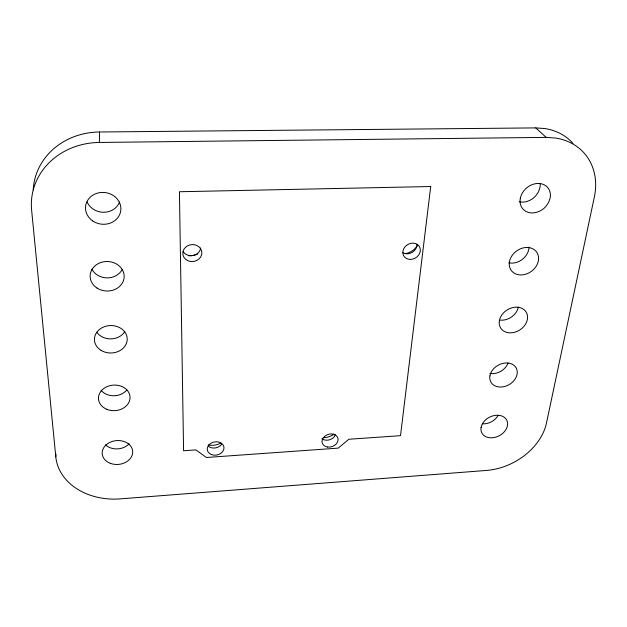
<?xml version="1.0" encoding="UTF-8"?>
<svg xmlns="http://www.w3.org/2000/svg" width="627" height="627" viewBox="0 0 627 627"><rect width="100%" height="100%" fill="white"/><g stroke="black" fill="none" stroke-linecap="round" stroke-linejoin="round"><path stroke-width="0.94" d="M99.403 142.447L546.195 137.384L555.647 138.05A65.647 53.632 -40.8 0 1 594.372 196.917L546.485 423.006A56.022 42.009 -27.1 0 1 486.38 470.446L120.196 498.873A61.18 47.801 -4.9 0 1 55.803 456.856L31.624 210.178A70.961 63.703 7.2 0 1 99.403 142.447L99.481 131.999L535.74 127.9L544.988 128.566A64.134 52.848 -41.3 0 1 572.945 143.34M55.803 456.856L55.983 454.089M518.341 307.003L517.816 308.986A14.727 11.709 -32.7 0 1 500.354 320.131M535.74 127.9L546.195 137.384M122.171 269.532A16.615 14.523 2.6 0 1 107.037 277.886A16.615 14.523 2.6 0 1 91.91 269.202M119.553 201.996A17.29 15.604 8.2 0 1 103.643 212.279A17.29 15.604 8.2 0 1 87.114 201.957M540.168 183.687A16.02 13.198 -41.2 0 1 539.988 187.426L538.468 191.893L535.685 195.938A16.02 13.198 -41.2 0 1 519.219 201.714M197.873 253.888A16.749 15.04 -6.4 0 1 188.625 255.722M200.671 247.986A9.429 8.433 -6.7 0 1 193.257 255.479A9.429 8.433 -6.7 0 1 183.178 251.701M221.668 444.245A8.355 6.607 -10.9 0 1 208.642 446.518M33.207 189.95A69.229 62.496 8.3 0 1 99.481 131.999M508.05 362.978A14.194 11.027 -29.7 0 1 489.852 373.441M126.873 389.892A15.463 12.618 -3 0 1 101.057 390.276M498.104 415.38A13.716 10.4 -27.3 0 1 482.539 423.828M129.115 443.783A14.954 11.795 -4.5 0 1 105.524 444.888M529.008 247.124A15.33 12.43 -36.5 0 1 528.804 249.232L528.247 251.349A15.33 12.43 -36.5 0 1 508.771 262.807M334.034 434.103A14.452 11.419 -18.3 0 1 323.65 437.677M416.939 244.397A9.013 7.704 -31.4 0 1 412.198 252.36A9.013 7.704 -31.4 0 1 402.965 252.759M335.382 434.864A8.12 6.38 -18.3 0 1 321.886 438.696M417.457 245.659A16.036 13.763 -31.6 0 1 405.395 253.621M124.844 331.558A16.012 13.528 -0.8 0 1 111.026 338.886A16.012 13.528 -0.8 0 1 96.809 332.247M220.712 443.14A14.876 11.827 -10.8 0 1 208.125 444.919M481.066 427.52L480.925 429.276A13.998 10.487 -27.1 0 0 484.937 436.22L486.536 437.011A13.998 10.487 -27.1 0 0 506.945 427.465L507.439 425.702A13.998 10.487 -27.1 0 0 502.117 416.101L500.322 415.544A13.998 10.487 -27.1 0 0 481.066 427.52M489.906 375.879L489.75 377.752A14.492 11.145 -29.4 0 0 493.841 385.221L495.487 386.083A14.492 11.145 -29.4 0 0 516.57 376.161L517.087 374.28A14.492 11.145 -29.4 0 0 511.671 363.95L509.822 363.339A14.492 11.145 -29.4 0 0 489.906 375.879M499.343 320.773L499.178 322.772A15.048 11.85 -32.4 0 0 503.348 330.829L505.033 331.769A15.048 11.85 -32.4 0 0 526.829 321.439L527.378 319.433A15.048 11.85 -32.4 0 0 521.86 308.296L519.963 307.614A15.048 11.85 -32.4 0 0 499.343 320.773M509.437 261.835L509.249 263.983A15.675 12.595 -36.1 0 0 513.497 272.682L515.237 273.717A15.675 12.595 -36.1 0 0 537.801 262.94L538.381 260.793A15.675 12.595 -36.1 0 0 532.77 248.77L530.818 248.002A15.675 12.595 -36.1 0 0 509.437 261.835M520.261 198.665L520.049 200.969A16.396 13.386 -40.7 0 0 524.384 210.382L526.171 211.526A16.396 13.386 -40.7 0 0 545.733 206.628L548.594 202.505L550.177 197.96A16.396 13.386 -40.7 0 0 544.463 184.941L542.449 184.087A16.396 13.386 -40.7 0 0 520.261 198.665M430.71 186.532L400.512 435.663L348.855 439.253L338.204 448.125L206.416 457.491L195.867 449.888L183.586 450.742L179.424 191.744L430.71 186.532M92.671 220.916A17.728 15.91 7.1 0 0 120.776 210.562A17.728 15.91 7.1 0 0 96.119 193.578A17.728 15.91 7.1 0 0 92.671 220.916M97.02 288.059A17.023 14.766 1.8 0 0 124.06 278.082A17.023 14.766 1.8 0 0 100.383 262.666A17.023 14.766 1.8 0 0 97.02 288.059M187.598 260.581A9.53 8.496 -7 0 0 201.839 252.814A9.53 8.496 -7 0 0 187.536 245.847A9.53 8.496 -7 0 0 187.598 260.581M211.377 454.559A8.441 6.646 -11 0 0 224.011 447.929A8.441 6.646 -11 0 0 211.495 442.96A8.441 6.646 -11 0 0 211.377 454.559M106.896 409.345A15.816 12.791 -3.4 0 0 130.048 397.04A15.816 12.791 -3.4 0 0 105.822 387.22A15.816 12.791 -3.4 0 0 106.896 409.345M327.451 447.027A8.198 6.403 -18.3 0 0 337.945 438.32A8.198 6.403 -18.3 0 0 324.762 436.251A8.198 6.403 -18.3 0 0 327.451 447.027M410.419 259.413A9.115 7.759 -31.2 0 0 419.69 247.132A9.115 7.759 -31.2 0 0 404.634 247.273A9.115 7.759 -31.2 0 0 410.419 259.413M110.321 463.329A15.283 11.937 -4.9 0 0 132.697 451.558A15.283 11.937 -4.9 0 0 109.317 442.662A15.283 11.937 -4.9 0 0 110.321 463.329M101.049 350.36A16.396 13.731 -1.3 0 0 127.116 340.743A16.396 13.731 -1.3 0 0 104.333 326.706A16.396 13.731 -1.3 0 0 101.049 350.36"/></g></svg>
